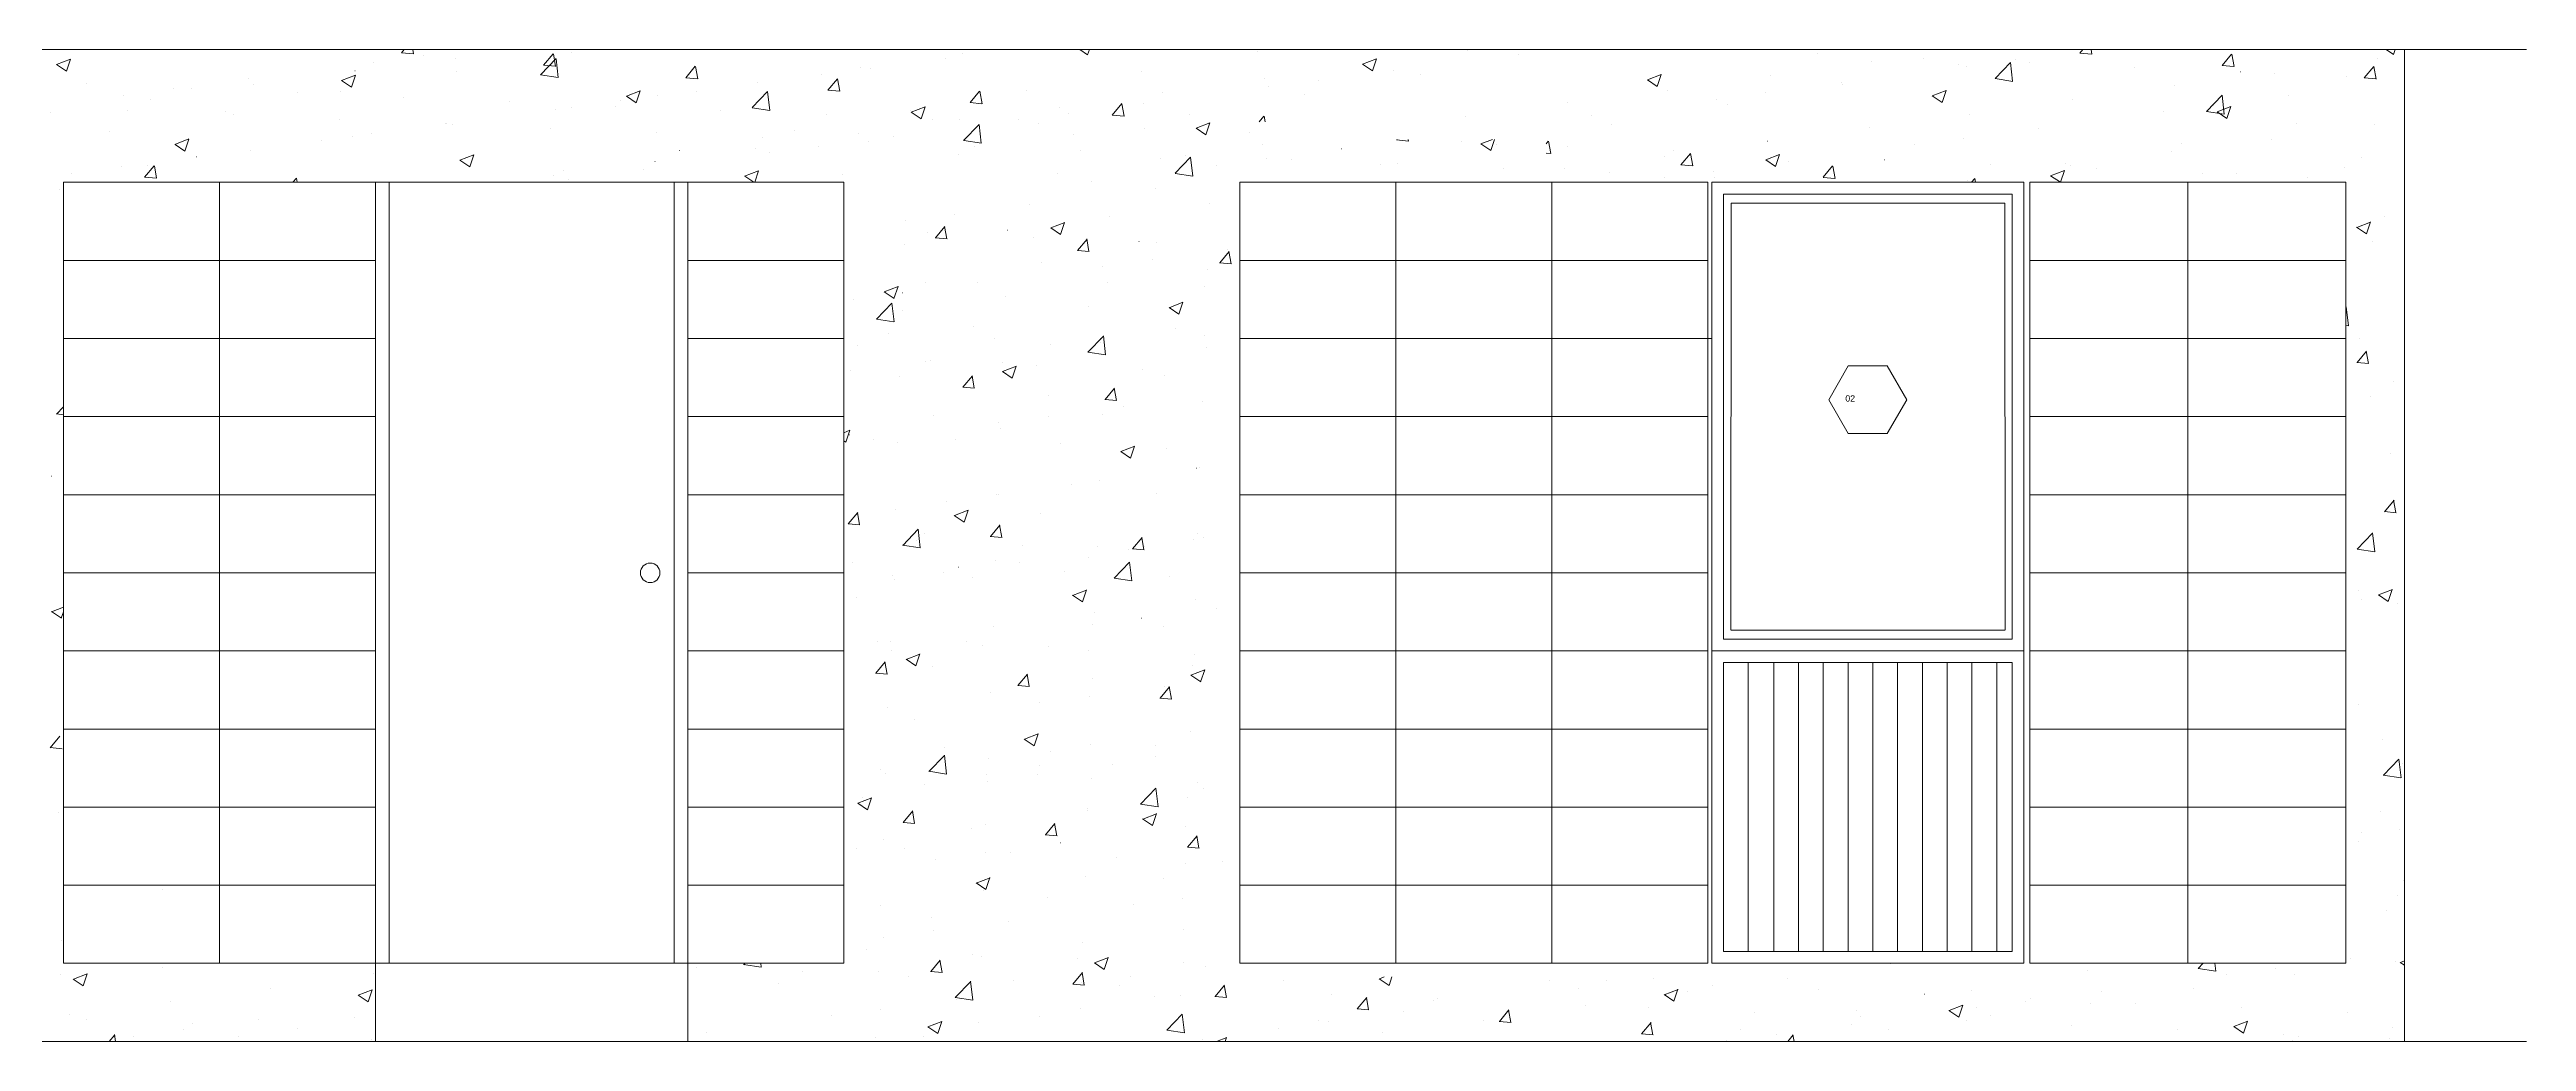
# Model space of a CAD drawing. Header units: centimetres. Extents: x -16179 to 12840, y -10704 to 3856.
# Drawn here: x 8938 to 9573, y -4076 to -3822 of the extents above; entities that cross this region are included whole.
import ezdxf

# ---------------------------------------------------------------- set-up
doc = ezdxf.new("R2010")
doc.units = ezdxf.units.CM
doc.header["$MEASUREMENT"] = 0
for name, color, linetype, lineweight in [('0_Num_Penna__7_Num_Penna__7_Num_Penna__7_Num_Penna__7_Num_Penna__7_Num_Penna__7_Num_Penna__7_Num_Penna__7_Num_Penna__7_Num_Penna__7', 7, 'Continuous', 18), ('A-ELEV-MBE1_Num_Penna__7_Num_Penna__7_Num_Penna__7_Num_Penna__7_Num_Penna__7_Num_Penna__7_Num_Penna__7_Num_Penna__7_Num_Penna__7_Num_Penna__7', 7, 'Continuous', 18), ('A-ELEV-PATT_Num_Penna__8_Num_Penna__8_Num_Penna__8_Num_Penna__8_Num_Penna__8_Num_Penna__8_Num_Penna__8_Num_Penna__8_Num_Penna__8_Num_Penna__8', 8, 'Continuous', 18), ('AA - pareti sezionate_Num_Penna__7_Num_Penna__7_Num_Penna__7_Num_Penna__7_Num_Penna__7_Num_Penna__7_Num_Penna__7_Num_Penna__7_Num_Penna__7_Num_Penna__7', 7, 'Continuous', 18), ('AA - serramenti e porte_Num_Penna__4_Num_Penna__4_Num_Penna__4_Num_Penna__4_Num_Penna__4_Num_Penna__4_Num_Penna__4_Num_Penna__4_Num_Penna__4_Num_Penna__4', 4, 'Continuous', 18), ('AA pareti non sezionate_Num_Penna__2_Num_Penna__2_Num_Penna__2_Num_Penna__2_Num_Penna__2_Num_Penna__2_Num_Penna__2_Num_Penna__2_Num_Penna__2_Num_Penna__2', 2, 'Continuous', 18), ('SIMBOLI FINESTRE_Num_Penna__3_Num_Penna__3_Num_Penna__3_Num_Penna__3_Num_Penna__3_Num_Penna__3_Num_Penna__3_Num_Penna__3_Num_Penna__3_Num_Penna__3', 3, 'Continuous', 18)]:
    doc.layers.add(name, color=color, linetype=linetype, lineweight=lineweight)
doc.styles.add('GENERATED_STYLE_1', font='Arial.ttf')

msp = doc.modelspace()

# ---------------------------------------------------------------- linework, layer by layer
at = {"layer": '0_Num_Penna__7_Num_Penna__7_Num_Penna__7_Num_Penna__7_Num_Penna__7_Num_Penna__7_Num_Penna__7_Num_Penna__7_Num_Penna__7_Num_Penna__7', "color": 7, "linetype": 'Continuous', "lineweight": 18}
for p, q in [((9021.97, -3855.57), (9025.47, -3855.57)), ((9098.49, -3855.57), (9101.97, -3855.57))]:
    msp.add_line(p, q, dxfattribs=at)
at = {"layer": 'A-ELEV-MBE1_Num_Penna__7_Num_Penna__7_Num_Penna__7_Num_Penna__7_Num_Penna__7_Num_Penna__7_Num_Penna__7_Num_Penna__7_Num_Penna__7_Num_Penna__7', "color": 7, "linetype": 'Continuous', "lineweight": 18}
for p, q in [((9021.97, -3855.57), (8941.97, -3855.57)), ((8941.97, -3855.57), (8941.97, -4055.57)), ((8981.97, -3855.57), (8981.97, -4055.57)), ((9021.97, -4055.57), (9021.97, -3855.57)), ((9141.97, -3855.57), (9101.97, -3855.57)), ((9101.97, -3855.57), (9101.97, -4055.57)), ((9141.97, -3855.57), (9141.97, -4055.57)), ((9363.47, -3855.57), (9243.47, -3855.57)), ((9243.47, -3855.57), (9243.47, -4055.57)), ((9283.47, -3855.57), (9283.47, -4055.57)), ((9323.47, -3855.57), (9323.47, -4055.57)), ((9363.47, -3855.57), (9363.47, -4055.57)), ((9445.97, -3855.57), (9445.97, -4055.57)), ((9526.97, -3855.57), (9445.97, -3855.57)), ((9486.47, -3855.57), (9486.47, -4055.57)), ((9526.97, -3855.57), (9526.97, -4055.57)), ((8981.97, -3875.57), (8941.97, -3875.57)), ((9021.97, -3875.57), (8941.97, -3875.57)), ((9101.97, -3875.57), (9141.97, -3875.57)), ((9141.97, -3875.57), (9101.97, -3875.57)), ((9243.47, -3875.57), (9363.47, -3875.57)), ((9526.97, -3875.57), (9445.97, -3875.57)), ((9486.47, -3875.57), (9486.47, -3895.57)), ((8941.97, -3895.57), (8981.97, -3895.57)), ((9021.97, -3895.57), (8941.97, -3895.57)), ((9141.97, -3895.57), (9101.97, -3895.57)), ((9101.97, -3895.57), (9141.97, -3895.57)), ((9243.47, -3895.57), (9364.47, -3895.57)), ((9526.97, -3895.57), (9445.97, -3895.57)), ((8981.97, -3915.57), (8941.97, -3915.57)), ((9021.97, -3915.57), (8941.97, -3915.57)), ((9101.97, -3915.57), (9141.97, -3915.57)), ((9141.97, -3915.57), (9101.97, -3915.57)), ((9243.47, -3915.57), (9363.47, -3915.57)), ((9526.97, -3915.57), (9445.97, -3915.57)), ((8981.97, -3935.57), (8941.97, -3935.57)), ((9021.97, -3935.57), (8941.97, -3935.57)), ((9101.97, -3935.57), (9141.97, -3935.57)), ((9141.97, -3935.57), (9101.97, -3935.57)), ((9243.47, -3935.57), (9363.47, -3935.57)), ((9526.97, -3935.57), (9445.97, -3935.57)), ((8941.97, -3955.57), (8981.97, -3955.57)), ((9021.97, -3955.57), (8941.97, -3955.57)), ((9141.97, -3955.57), (9101.97, -3955.57)), ((9101.97, -3955.57), (9141.97, -3955.57)), ((9243.47, -3955.57), (9363.47, -3955.57)), ((9526.97, -3955.57), (9445.97, -3955.57)), ((8981.97, -3975.57), (8941.97, -3975.57)), ((9021.97, -3975.57), (8941.97, -3975.57)), ((9141.97, -3975.57), (9101.97, -3975.57)), ((9101.97, -3975.57), (9141.97, -3975.57)), ((9243.47, -3975.57), (9283.47, -3975.57)), ((9363.47, -3975.57), (9243.47, -3975.57)), ((9367.47, -4052.57), (9367.47, -3978.57)), ((9367.47, -3978.57), (9441.47, -3978.57)), ((9373.82, -4052.57), (9373.82, -3978.57)), ((9380.33, -4052.57), (9380.33, -3978.57)), ((9386.68, -4052.57), (9386.68, -3978.57)), ((9393.03, -4052.57), (9393.03, -3978.57)), ((9399.38, -4052.57), (9399.38, -3978.57)), ((9405.73, -4052.57), (9405.73, -3978.57)), ((9412.08, -4052.57), (9412.08, -3978.57)), ((9418.43, -4052.57), (9418.43, -3978.57)), ((9424.78, -4052.57), (9424.78, -3978.57)), ((9431.13, -4052.57), (9431.13, -3978.57)), ((9437.48, -4052.57), (9437.48, -3978.57)), ((9441.47, -3978.57), (9441.47, -4052.57)), ((9526.97, -3975.57), (9445.97, -3975.57)), ((8981.97, -3995.57), (8941.97, -3995.57)), ((9021.97, -3995.57), (8941.97, -3995.57)), ((9101.97, -3995.57), (9141.97, -3995.57)), ((9141.97, -3995.57), (9101.97, -3995.57)), ((9363.47, -3995.57), (9243.47, -3995.57)), ((9526.97, -3995.57), (9445.97, -3995.57)), ((8981.97, -4015.57), (8941.97, -4015.57)), ((9021.97, -4015.57), (8941.97, -4015.57)), ((9141.97, -4015.57), (9101.97, -4015.57)), ((9101.97, -4015.57), (9141.97, -4015.57)), ((9243.47, -4015.57), (9363.47, -4015.57)), ((9526.97, -4015.57), (9445.97, -4015.57)), ((9021.97, -4035.57), (8941.97, -4035.57)), ((8967.43, -4036.63), (8967.43, -4036.63)), ((9141.97, -4035.57), (9101.97, -4035.57)), ((9101.97, -4035.57), (9141.97, -4035.57)), ((9243.47, -4035.57), (9363.47, -4035.57)), ((9526.97, -4035.57), (9445.97, -4035.57)), ((9021.97, -4055.57), (8941.97, -4055.57)), ((9021.97, -4055.57), (9021.97, -4075.57)), ((9101.97, -4055.57), (9021.97, -4055.57)), ((9101.97, -4055.57), (9141.97, -4055.57)), ((9101.97, -4055.57), (9101.97, -4075.57)), ((9243.47, -4055.57), (9363.47, -4055.57)), ((9367.47, -4052.57), (9441.47, -4052.57)), ((9526.97, -4055.57), (9445.97, -4055.57))]:
    msp.add_line(p, q, dxfattribs=at)
at = {"layer": 'A-ELEV-PATT_Num_Penna__8_Num_Penna__8_Num_Penna__8_Num_Penna__8_Num_Penna__8_Num_Penna__8_Num_Penna__8_Num_Penna__8_Num_Penna__8_Num_Penna__8', "color": 8, "linetype": 'Continuous', "lineweight": 18}
for p, q in [((9028.61, -3822.4), (9029.31, -3821.57)), ((9031.69, -3822.69), (9031.49, -3821.57)), ((9202.47, -3821.57), (9204.47, -3822.92)), ((9204.48, -3822.92), (9204.93, -3821.57)), ((9458.81, -3822.45), (9459.54, -3821.57)), ((9461.62, -3821.68), (9461.63, -3821.68)), ((9461.88, -3822.74), (9461.67, -3821.57)), ((9537.34, -3821.57), (9539.18, -3822.81)), ((9539.19, -3822.81), (9539.6, -3821.57)), ((8940.23, -3825.39), (8943.79, -3824.02)), ((8940.24, -3825.4), (8942.77, -3827.1)), ((8942.78, -3827.1), (8943.81, -3824.03)), ((9013.24, -3829.45), (9016.8, -3828.09)), ((9015.78, -3831.17), (9016.81, -3828.1)), ((9016.7, -3827.01), (9016.71, -3827.01)), ((9021.48, -3824.8), (9021.48, -3824.8)), ((9028.62, -3822.41), (9031.65, -3822.67)), ((9034.2, -3823.12), (9034.2, -3823.12)), ((9042.36, -3823.76), (9042.37, -3823.76)), ((9042.68, -3827.28), (9042.68, -3827.28)), ((9064.28, -3828.03), (9068.24, -3823.9)), ((9064.29, -3828.04), (9068.81, -3828.74)), ((9065.05, -3825.59), (9067.5, -3822.67)), ((9065.05, -3825.6), (9068.09, -3825.86)), ((9068.13, -3825.88), (9067.54, -3822.69)), ((9068.8, -3828.74), (9068.24, -3823.91)), ((9072.31, -3822.2), (9072.31, -3822.2)), ((9101.49, -3828.78), (9103.93, -3825.86)), ((9104.56, -3829.07), (9103.98, -3825.88)), ((9136.19, -3827.97), (9136.2, -3827.97)), ((9146.26, -3826.23), (9146.26, -3826.23)), ((9148.91, -3826.3), (9148.92, -3826.3)), ((9168.15, -3823.76), (9168.16, -3823.76)), ((9172.34, -3822.65), (9172.34, -3822.65)), ((9218.34, -3827.08), (9218.34, -3827.08)), ((9247.96, -3822), (9247.97, -3822)), ((9274.94, -3825.28), (9278.5, -3823.91)), ((9274.95, -3825.29), (9277.48, -3826.99)), ((9275.51, -3825.67), (9275.51, -3825.67)), ((9277.48, -3826.99), (9278.51, -3823.92)), ((9282.87, -3826.94), (9282.87, -3826.94)), ((9289.76, -3828.06), (9289.77, -3828.06)), ((9301.89, -3821.86), (9301.9, -3821.86)), ((9314.95, -3822.71), (9314.95, -3822.71)), ((9347.95, -3829.34), (9351.51, -3827.98)), ((9350.49, -3831.06), (9351.52, -3827.99)), ((9379.4, -3828.13), (9379.41, -3828.13)), ((9391.54, -3822.68), (9391.54, -3822.68)), ((9405.48, -3824.56), (9405.49, -3824.56)), ((9418.66, -3823.82), (9418.66, -3823.82)), ((9427.67, -3825.5), (9427.67, -3825.5)), ((9429.66, -3825.89), (9429.67, -3825.89)), ((9437.05, -3828.99), (9441.01, -3824.87)), ((9441.57, -3829.7), (9441.01, -3824.88)), ((9442.38, -3824.21), (9442.39, -3824.21)), ((9445.77, -3824.97), (9445.78, -3824.97)), ((9458.81, -3822.45), (9461.85, -3822.72)), ((9472.89, -3826.11), (9472.9, -3826.11)), ((9495.24, -3825.63), (9497.69, -3822.72)), ((9495.25, -3825.64), (9498.28, -3825.91)), ((9498.32, -3825.92), (9497.73, -3822.74)), ((9500.01, -3827.26), (9500.02, -3827.26)), ((9508.65, -3827.58), (9508.66, -3827.58)), ((9531.68, -3828.82), (9534.13, -3825.9)), ((9534.76, -3829.11), (9534.17, -3825.93)), ((9535.04, -3823.77), (9535.04, -3823.77)), ((8947.76, -3830.3), (8947.76, -3830.3)), ((8957.44, -3833.23), (8957.44, -3833.23)), ((8964.23, -3834.4), (8964.24, -3834.4)), ((8970.16, -3831.55), (8970.16, -3831.55)), ((8974.87, -3831.45), (8974.88, -3831.45)), ((8989.4, -3829.02), (8989.4, -3829.02)), ((8990.62, -3830.59), (8990.62, -3830.59)), ((9001.99, -3832.59), (9002, -3832.59)), ((9013.05, -3832.37), (9013.06, -3832.37)), ((9013.25, -3829.47), (9015.78, -3831.17)), ((9029.11, -3833.74), (9029.12, -3833.74)), ((9086.25, -3833.52), (9089.8, -3832.16)), ((9086.26, -3833.54), (9088.78, -3835.24)), ((9088.79, -3835.24), (9089.82, -3832.17)), ((9094.21, -3833.29), (9094.22, -3833.29)), ((9101.49, -3828.78), (9104.53, -3829.05)), ((9104.11, -3832.19), (9104.12, -3832.19)), ((9118.49, -3836.43), (9122.45, -3832.31)), ((9119.87, -3830.03), (9119.88, -3830.03)), ((9123.01, -3837.15), (9122.45, -3832.32)), ((9137.92, -3831.97), (9140.37, -3829.05)), ((9137.93, -3831.97), (9140.96, -3832.24)), ((9141, -3832.26), (9140.41, -3829.07)), ((9174.36, -3835.16), (9176.81, -3832.24)), ((9177.44, -3835.44), (9176.85, -3832.26)), ((9188.71, -3832.17), (9188.72, -3832.17)), ((9223.76, -3832.5), (9223.77, -3832.5)), ((9249.85, -3828.92), (9249.85, -3828.92)), ((9250.91, -3831.14), (9250.91, -3831.14)), ((9260.14, -3833.15), (9260.14, -3833.15)), ((9263.63, -3829.47), (9263.63, -3829.47)), ((9347.96, -3829.36), (9350.49, -3831.06)), ((9353.02, -3831.94), (9353.02, -3831.94)), ((9365.63, -3834.32), (9365.63, -3834.32)), ((9378.34, -3832.64), (9378.35, -3832.64)), ((9397.58, -3830.11), (9397.59, -3830.11)), ((9398.04, -3830.59), (9398.04, -3830.59)), ((9420.95, -3833.41), (9424.51, -3832.05)), ((9420.96, -3833.43), (9423.49, -3835.13)), ((9423.5, -3835.13), (9424.53, -3832.06)), ((9437.06, -3829.01), (9441.58, -3829.71)), ((9456.91, -3834.41), (9456.91, -3834.41)), ((9482.99, -3830.83), (9483, -3830.83)), ((9491.27, -3837.4), (9495.23, -3833.28)), ((9495.79, -3838.11), (9495.23, -3833.29)), ((9512.3, -3833.28), (9512.3, -3833.28)), ((9527.13, -3828.4), (9527.13, -3828.4)), ((9531.68, -3828.83), (9534.72, -3829.09)), ((8938.57, -3837.65), (8938.58, -3837.65)), ((8958.47, -3837.13), (8958.47, -3837.13)), ((8983.43, -3837.45), (8983.43, -3837.45)), ((8985.59, -3838.27), (8985.59, -3838.27)), ((9012.7, -3839.42), (9012.71, -3839.42)), ((9039.82, -3840.56), (9039.83, -3840.56)), ((9040.07, -3840.62), (9040.08, -3840.62)), ((9041.74, -3840.67), (9041.75, -3840.67)), ((9056.23, -3834.88), (9056.23, -3834.88)), ((9068.13, -3836.86), (9068.13, -3836.86)), ((9072.16, -3836.4), (9072.16, -3836.4)), ((9083.35, -3836.03), (9083.35, -3836.03)), ((9084.87, -3834.73), (9084.88, -3834.73)), ((9110.46, -3837.18), (9110.47, -3837.18)), ((9118.5, -3836.45), (9123.02, -3837.15)), ((9137.58, -3838.32), (9137.59, -3838.32)), ((9159.09, -3837.25), (9159.09, -3837.25)), ((9159.25, -3837.59), (9162.81, -3836.23)), ((9159.26, -3837.6), (9161.79, -3839.31)), ((9161.79, -3839.31), (9162.82, -3836.24)), ((9164.7, -3839.47), (9164.71, -3839.47)), ((9171.72, -3839.56), (9171.72, -3839.56)), ((9172.71, -3844.84), (9176.67, -3840.72)), ((9174.36, -3835.16), (9177.4, -3835.43)), ((9177.23, -3845.56), (9176.67, -3840.73)), ((9186.87, -3839.57), (9186.88, -3839.57)), ((9191.82, -3840.61), (9191.82, -3840.61)), ((9197.38, -3836.31), (9197.38, -3836.31)), ((9199.59, -3837.9), (9199.59, -3837.9)), ((9210.8, -3838.34), (9213.25, -3835.42)), ((9210.8, -3838.35), (9213.84, -3838.61)), ((9213.88, -3838.63), (9213.29, -3835.45)), ((9218.83, -3835.37), (9218.83, -3835.37)), ((9230.51, -3838.23), (9230.51, -3838.23)), ((9232.26, -3841.66), (9235.82, -3840.29)), ((9234.8, -3843.38), (9235.83, -3840.31)), ((9248.46, -3840.07), (9249.68, -3838.61)), ((9249.99, -3840.07), (9249.72, -3838.64)), ((9301.27, -3838.77), (9301.28, -3838.77)), ((9327.36, -3835.2), (9327.36, -3835.2)), ((9333.54, -3838.54), (9333.55, -3838.54)), ((9338.79, -3840.76), (9338.79, -3840.76)), ((9368.41, -3835.67), (9368.42, -3835.67)), ((9430.52, -3838.22), (9430.53, -3838.22)), ((9480.34, -3837.49), (9480.35, -3837.49)), ((9491.28, -3837.42), (9495.8, -3838.12)), ((9493.06, -3835.82), (9493.06, -3835.82)), ((9493.96, -3837.48), (9497.52, -3836.12)), ((9493.97, -3837.49), (9496.5, -3839.2)), ((9496.5, -3839.2), (9497.53, -3836.13)), ((9514.45, -3840.55), (9514.45, -3840.55)), ((9534.42, -3840.68), (9534.42, -3840.68)), ((8953.8, -3842.54), (8953.81, -3842.54)), ((8970.56, -3845.84), (8974.11, -3844.47)), ((8970.57, -3845.85), (8973.09, -3847.56)), ((8973.1, -3847.56), (8974.13, -3844.49)), ((9008.12, -3844.83), (9008.12, -3844.83)), ((9016.08, -3843.92), (9016.09, -3843.92)), ((9020.83, -3843.16), (9020.84, -3843.16)), ((9066.94, -3841.71), (9066.94, -3841.71)), ((9094.06, -3842.85), (9094.06, -3842.85)), ((9119.25, -3846.95), (9119.26, -3846.95)), ((9121.18, -3844), (9121.18, -3844)), ((9129.46, -3842.34), (9129.46, -3842.34)), ((9135.55, -3846.33), (9135.55, -3846.33)), ((9145.64, -3843.14), (9145.64, -3843.14)), ((9148.29, -3845.15), (9148.3, -3845.15)), ((9154.79, -3843.8), (9154.79, -3843.8)), ((9172.72, -3844.86), (9177.24, -3845.56)), ((9175.41, -3846.29), (9175.42, -3846.29)), ((9200.88, -3843.32), (9200.89, -3843.32)), ((9218.94, -3841.76), (9218.94, -3841.76)), ((9232.27, -3841.67), (9234.8, -3843.38)), ((9246.06, -3842.91), (9246.06, -3842.91)), ((9249.23, -3845.83), (9249.23, -3845.83)), ((9269.5, -3846.97), (9269.51, -3846.97)), ((9283.67, -3844.72), (9283.79, -3844.57)), ((9283.67, -3844.72), (9286.71, -3844.99)), ((9286.75, -3845.01), (9286.67, -3844.57)), ((9300.29, -3845.2), (9300.3, -3845.2)), ((9305.27, -3845.73), (9308.28, -3844.57)), ((9305.28, -3845.74), (9307.8, -3847.45)), ((9307.81, -3847.45), (9308.77, -3844.57)), ((9309.16, -3845.84), (9309.17, -3845.84)), ((9321.97, -3845.68), (9322.56, -3844.99)), ((9323.19, -3848.2), (9322.6, -3845.01)), ((9327.41, -3846.34), (9327.41, -3846.34)), ((9378.78, -3845.05), (9378.79, -3845.05)), ((9404.87, -3841.47), (9404.87, -3841.47)), ((9416.3, -3845.92), (9416.31, -3845.92)), ((9429.02, -3844.25), (9429.02, -3844.25)), ((9448.26, -3841.72), (9448.26, -3841.72)), ((9484.82, -3845.64), (9484.82, -3845.64)), ((9508.03, -3844.49), (9508.04, -3844.49)), ((8944.08, -3853.26), (8944.08, -3853.26)), ((8956.79, -3851.59), (8956.8, -3851.59)), ((8962.79, -3854.24), (8965.24, -3851.32)), ((8963.62, -3851.31), (8963.62, -3851.31)), ((8965.87, -3854.53), (8965.28, -3851.34)), ((8976.03, -3849.06), (8976.04, -3849.06)), ((8990, -3847.5), (8990.01, -3847.5)), ((9043.56, -3849.91), (9047.12, -3848.54)), ((9043.57, -3849.92), (9046.1, -3851.62)), ((9046.11, -3851.62), (9047.14, -3848.55)), ((9070.21, -3852.51), (9070.21, -3852.51)), ((9090.75, -3852.23), (9090.75, -3852.23)), ((9093.59, -3850.2), (9093.6, -3850.2)), ((9099.83, -3847.42), (9099.84, -3847.42)), ((9116.57, -3853.98), (9120.13, -3852.61)), ((9119.15, -3855.57), (9120.14, -3852.62)), ((9122.83, -3848.01), (9122.84, -3848.01)), ((9141.63, -3853.49), (9141.64, -3853.49)), ((9171.26, -3848.4), (9171.26, -3848.4)), ((9196.76, -3853.22), (9196.77, -3853.22)), ((9202.53, -3847.44), (9202.54, -3847.44)), ((9223.15, -3849.41), (9223.15, -3849.41)), ((9226.93, -3853.25), (9230.88, -3849.13)), ((9226.93, -3853.27), (9231.45, -3853.97)), ((9229.65, -3848.58), (9229.65, -3848.58)), ((9231.45, -3853.96), (9230.88, -3849.14)), ((9237.55, -3851.18), (9237.55, -3851.18)), ((9250.26, -3849.51), (9250.27, -3849.51)), ((9256.77, -3849.73), (9256.77, -3849.73)), ((9279.54, -3850.93), (9279.54, -3850.93)), ((9283.88, -3850.87), (9283.89, -3850.87)), ((9311, -3852.02), (9311.01, -3852.02)), ((9321.97, -3848.07), (9323.15, -3848.18)), ((9326.74, -3852.11), (9326.74, -3852.11)), ((9338.12, -3853.17), (9338.13, -3853.17)), ((9352.4, -3848.85), (9352.4, -3848.85)), ((9354.53, -3847.49), (9354.53, -3847.49)), ((9356.54, -3851.09), (9358.99, -3848.18)), ((9356.55, -3851.1), (9359.58, -3851.37)), ((9359.62, -3851.38), (9359.03, -3848.2)), ((9364.98, -3852.68), (9364.98, -3852.68)), ((9378.27, -3849.8), (9381.83, -3848.43)), ((9378.28, -3849.81), (9380.81, -3851.51)), ((9380.81, -3851.51), (9381.84, -3848.44)), ((9381.65, -3848.63), (9381.65, -3848.63)), ((9384.22, -3850.15), (9384.22, -3850.15)), ((9392.98, -3854.28), (9395.43, -3851.36)), ((9396.06, -3854.57), (9395.47, -3851.39)), ((9408.76, -3849.78), (9408.77, -3849.78)), ((9435.88, -3850.93), (9435.89, -3850.93)), ((9451.28, -3853.87), (9454.83, -3852.5)), ((9453.82, -3855.57), (9454.85, -3852.51)), ((9455.19, -3850.73), (9455.2, -3850.73)), ((9456.29, -3851.32), (9456.3, -3851.32)), ((9463, -3852.07), (9463.01, -3852.07)), ((9482.37, -3847.74), (9482.38, -3847.74)), ((9490.12, -3853.22), (9490.12, -3853.22)), ((9498.93, -3853.32), (9498.94, -3853.32)), ((9526.62, -3851.71), (9526.62, -3851.71)), ((9531.02, -3849.1), (9531.02, -3849.1)), ((8941.01, -3857.45), (8941.01, -3857.45)), ((8962.79, -3854.24), (8965.83, -3854.51)), ((9000.78, -3855.57), (9001.67, -3854.51)), ((9001.91, -3855.57), (9001.72, -3854.53)), ((9067.51, -3853.77), (9067.52, -3853.77)), ((9071.51, -3854.76), (9071.51, -3854.76)), ((9116.58, -3853.99), (9118.93, -3855.57)), ((9205.46, -3855.4), (9205.47, -3855.4)), ((9221.76, -3857.04), (9221.77, -3857.04)), ((9352.26, -3854.35), (9352.27, -3854.35)), ((9365.24, -3854.31), (9365.24, -3854.31)), ((9392.36, -3855.46), (9392.36, -3855.46)), ((9392.99, -3854.29), (9396.02, -3854.55)), ((9429.91, -3855.13), (9429.91, -3855.13)), ((9431.01, -3855.57), (9431.87, -3854.55)), ((9432.09, -3855.57), (9431.91, -3854.58)), ((9451.29, -3853.88), (9453.8, -3855.57)), ((9517.24, -3854.36), (9517.24, -3854.36)), ((9157.72, -3865.47), (9157.73, -3865.47)), ((9170.44, -3863.8), (9170.44, -3863.8)), ((9189.68, -3861.26), (9189.68, -3861.26)), ((9195.04, -3867.22), (9198.6, -3865.85)), ((9197.53, -3868.89), (9198.56, -3865.82)), ((9210.06, -3864.2), (9210.07, -3864.2)), ((9235.72, -3860.95), (9235.73, -3860.95)), ((9529.75, -3867.11), (9533.3, -3865.74)), ((9532.24, -3868.78), (9533.27, -3865.71)), ((9536.76, -3864.35), (9536.76, -3864.35)), ((9157.6, -3871.59), (9157.6, -3871.59)), ((9163.4, -3868.45), (9163.41, -3868.45)), ((9165.44, -3869.81), (9168.47, -3870.08)), ((9165.46, -3869.82), (9167.91, -3866.9)), ((9168.39, -3870.07), (9167.81, -3866.89)), ((9183.98, -3867.78), (9183.99, -3867.78)), ((9190.52, -3869.6), (9190.53, -3869.6)), ((9195.01, -3867.19), (9197.54, -3868.89)), ((9201.89, -3873.01), (9204.34, -3870.09)), ((9204.83, -3873.26), (9204.24, -3870.07)), ((9217.64, -3870.75), (9217.65, -3870.75)), ((9222.19, -3871.05), (9222.19, -3871.05)), ((9529.72, -3867.08), (9532.25, -3868.78)), ((9533.82, -3870.79), (9533.83, -3870.79)), ((9192.56, -3876.14), (9192.56, -3876.14)), ((9201.87, -3873), (9204.91, -3873.27)), ((9208.4, -3877.07), (9208.4, -3877.07)), ((9221.11, -3875.4), (9221.12, -3875.4)), ((9235.11, -3877.86), (9235.11, -3877.86)), ((9238.31, -3876.19), (9241.35, -3876.45)), ((9238.33, -3876.2), (9240.78, -3873.28)), ((9240.35, -3872.87), (9240.36, -3872.87)), ((9241.27, -3876.45), (9240.68, -3873.26)), ((9152.33, -3883.57), (9154.86, -3885.28)), ((9152.36, -3883.6), (9155.91, -3882.24)), ((9154.85, -3885.28), (9155.88, -3882.21)), ((9157.07, -3883.83), (9157.08, -3883.83)), ((9162.93, -3881.23), (9162.94, -3881.23)), ((9176.31, -3881.3), (9176.32, -3881.3)), ((9183.36, -3884.69), (9183.37, -3884.69)), ((9209.45, -3881.11), (9209.45, -3881.11)), ((9234.36, -3882.21), (9234.36, -3882.21)), ((9144.36, -3885.51), (9144.36, -3885.51)), ((9150.33, -3890.62), (9154.85, -3891.32)), ((9150.34, -3890.64), (9154.3, -3886.52)), ((9154.86, -3891.32), (9154.3, -3886.5)), ((9156.98, -3888.5), (9156.98, -3888.5)), ((9204.73, -3887.29), (9204.74, -3887.29)), ((9225.34, -3887.64), (9227.86, -3889.35)), ((9225.36, -3887.67), (9228.92, -3886.3)), ((9227.85, -3889.35), (9228.88, -3886.28)), ((9526.97, -3887.59), (9527.08, -3887.49)), ((9527.64, -3892.29), (9527.07, -3887.46)), ((9145.48, -3897.46), (9145.49, -3897.46)), ((9153.51, -3894.41), (9153.52, -3894.41)), ((9175.11, -3892.38), (9175.11, -3892.38)), ((9180.63, -3895.56), (9180.63, -3895.56)), ((9195.03, -3897.11), (9195.04, -3897.11)), ((9204.56, -3899.05), (9208.52, -3894.93)), ((9207.75, -3895.44), (9207.76, -3895.44)), ((9207.75, -3896.7), (9207.75, -3896.7)), ((9209.08, -3899.73), (9208.51, -3894.91)), ((9226.99, -3892.9), (9226.99, -3892.9)), ((9234.49, -3894.77), (9234.49, -3894.77)), ((9234.87, -3897.85), (9234.87, -3897.85)), ((9526.97, -3892.18), (9527.62, -3892.28)), ((9530.47, -3895.68), (9530.47, -3895.68)), ((9143.71, -3903.87), (9143.72, -3903.87)), ((9162.95, -3901.33), (9162.96, -3901.33)), ((9164.22, -3901.24), (9164.23, -3901.24)), ((9182.65, -3904.03), (9185.18, -3905.73)), ((9182.68, -3904.05), (9186.24, -3902.69)), ((9182.75, -3901.6), (9182.75, -3901.6)), ((9185.17, -3905.73), (9186.2, -3902.66)), ((9191.34, -3902.38), (9191.35, -3902.38)), ((9204.54, -3899.03), (9209.06, -3899.73)), ((9208.83, -3898.02), (9208.83, -3898.02)), ((9218.46, -3903.53), (9218.46, -3903.53)), ((9529.8, -3901.69), (9532.84, -3901.96)), ((9529.83, -3901.7), (9532.28, -3898.78)), ((9532.76, -3901.95), (9532.17, -3898.77)), ((9156.36, -3905.41), (9156.37, -3905.41)), ((9172.48, -3908.02), (9175.52, -3908.29)), ((9172.51, -3908.03), (9174.95, -3905.12)), ((9175.44, -3908.28), (9174.85, -3905.1)), ((9194.51, -3910.16), (9194.51, -3910.16)), ((9208.94, -3911.22), (9211.39, -3908.3)), ((9211.88, -3911.47), (9211.29, -3908.29)), ((9224.13, -3905.07), (9224.14, -3905.07)), ((9533.17, -3910.45), (9533.17, -3910.45)), ((9539.18, -3906.63), (9539.18, -3906.63)), ((8940.2, -3914.88), (8941.97, -3915.15)), ((8940.22, -3914.9), (8941.97, -3913.07)), ((9164.88, -3915.24), (9164.89, -3915.24)), ((9194.39, -3915.47), (9194.39, -3915.47)), ((9208.21, -3914.93), (9208.22, -3914.93)), ((9208.92, -3911.21), (9211.96, -3911.48)), ((9213.63, -3912.94), (9213.63, -3912.94)), ((9233.87, -3911.68), (9233.88, -3911.68)), ((9141.97, -3919.68), (9143.55, -3919.07)), ((9141.97, -3921.76), (9142.5, -3922.12)), ((9142.49, -3922.12), (9143.52, -3919.05)), ((9143.4, -3920.23), (9143.41, -3920.23)), ((9149.59, -3921.37), (9149.59, -3921.37)), ((9155.74, -3922.32), (9155.75, -3922.32)), ((9170.52, -3921.38), (9170.53, -3921.38)), ((9181.67, -3917.15), (9181.67, -3917.15)), ((9182.13, -3918.51), (9182.13, -3918.51)), ((9197.64, -3922.53), (9197.65, -3922.53)), ((9213, -3924.51), (9216.56, -3923.14)), ((9215.49, -3926.18), (9216.52, -3923.11)), ((9212.97, -3924.48), (9215.5, -3926.18)), ((9224.76, -3923.67), (9224.76, -3923.67)), ((9232.34, -3928.75), (9232.35, -3928.75)), ((9233.25, -3928.59), (9233.26, -3928.59)), ((9538.53, -3925), (9538.54, -3925)), ((8938.87, -3930.83), (8938.88, -3930.83)), ((9181.02, -3935.51), (9181.03, -3935.51)), ((9181.51, -3935.42), (9181.52, -3935.42)), ((9200.26, -3932.98), (9200.27, -3932.98)), ((9207.59, -3931.85), (9207.6, -3931.85)), ((9222.04, -3935.38), (9222.04, -3935.38)), ((9143.12, -3943.06), (9145.57, -3940.14)), ((9146.05, -3943.3), (9145.47, -3940.12)), ((9155.13, -3939.23), (9155.13, -3939.23)), ((9168.3, -3937.18), (9168.31, -3937.18)), ((9170.29, -3940.87), (9172.82, -3942.57)), ((9170.32, -3940.89), (9173.87, -3939.53)), ((9172.81, -3942.57), (9173.84, -3939.5)), ((9192.41, -3940.47), (9192.42, -3940.47)), ((9536.85, -3939.9), (9539.89, -3940.17)), ((9536.87, -3939.91), (9539.32, -3936.99)), ((9539.81, -3940.16), (9539.22, -3936.98)), ((9143.1, -3943.05), (9146.13, -3943.31)), ((9157.06, -3948.51), (9161.58, -3949.21)), ((9157.08, -3948.54), (9161.04, -3944.41)), ((9160.63, -3947.34), (9160.64, -3947.34)), ((9161.59, -3949.21), (9161.03, -3944.39)), ((9162.78, -3945.55), (9162.79, -3945.55)), ((9179.53, -3946.24), (9182.57, -3946.5)), ((9179.55, -3946.25), (9182, -3943.33)), ((9182.49, -3946.49), (9181.9, -3943.31)), ((9187.75, -3948.49), (9187.75, -3948.49)), ((9206.98, -3948.76), (9206.98, -3948.76)), ((9215.99, -3949.43), (9218.44, -3946.51)), ((9218.93, -3949.68), (9218.34, -3946.5)), ((9231.7, -3947.11), (9231.7, -3947.11)), ((9232.64, -3945.5), (9232.64, -3945.5)), ((9234.21, -3946.54), (9234.21, -3946.54)), ((9529.86, -3949.5), (9533.81, -3945.38)), ((9534.37, -3950.18), (9533.81, -3945.36)), ((9144.22, -3953.02), (9144.23, -3953.02)), ((9171.34, -3954.16), (9171.35, -3954.16)), ((9180.89, -3952.33), (9180.9, -3952.33)), ((9186.9, -3953.01), (9186.9, -3953.01)), ((9204.58, -3951.62), (9204.59, -3951.62)), ((9211.3, -3956.95), (9215.25, -3952.82)), ((9214.87, -3949.63), (9214.87, -3949.63)), ((9215.81, -3957.62), (9215.25, -3952.8)), ((9215.97, -3949.42), (9219.01, -3949.69)), ((9218.98, -3948.79), (9218.99, -3948.79)), ((9529.84, -3949.48), (9534.36, -3950.18)), ((9154.51, -3956.14), (9154.51, -3956.14)), ((9154.94, -3957.22), (9154.95, -3957.22)), ((9167.66, -3955.55), (9167.66, -3955.55)), ((9174.96, -3956.71), (9174.96, -3956.71)), ((9198.46, -3955.31), (9198.46, -3955.31)), ((9200.61, -3961.32), (9203.14, -3963.02)), ((9200.64, -3961.35), (9204.2, -3959.98)), ((9203.13, -3963.02), (9204.16, -3959.95)), ((9211.28, -3956.92), (9215.8, -3957.62)), ((9225.58, -3956.45), (9225.58, -3956.45)), ((9530.32, -3960.01), (9530.32, -3960.01)), ((9535.32, -3961.21), (9537.85, -3962.91)), ((9535.35, -3961.23), (9538.91, -3959.87)), ((9537.84, -3962.91), (9538.87, -3959.84)), ((8938.91, -3965.5), (8941.44, -3967.2)), ((8938.94, -3965.52), (8941.97, -3964.36)), ((8941.43, -3967.2), (8941.97, -3965.58)), ((9145.33, -3961.79), (9145.34, -3961.79)), ((9206.36, -3965.67), (9206.36, -3965.67)), ((9218.33, -3967.15), (9218.34, -3967.15)), ((9232.02, -3962.42), (9232.02, -3962.42)), ((9237.57, -3964.62), (9237.58, -3964.62)), ((9531.04, -3962.53), (9531.05, -3962.53)), ((9540.28, -3963.38), (9540.29, -3963.38)), ((9150.52, -3973.16), (9150.53, -3973.16)), ((9153.89, -3973.05), (9153.9, -3973.05)), ((9173.53, -3973.05), (9173.54, -3973.05)), ((9180.28, -3969.24), (9180.28, -3969.24)), ((9205.62, -3968.82), (9205.62, -3968.82)), ((9223.98, -3969.4), (9223.99, -3969.4)), ((9150.17, -3981.27), (9152.61, -3978.35)), ((9153.1, -3981.52), (9152.51, -3978.33)), ((9154.29, -3975.58), (9154.3, -3975.58)), ((9157.93, -3977.7), (9160.46, -3979.41)), ((9157.96, -3977.73), (9161.51, -3976.36)), ((9160.45, -3979.41), (9161.48, -3976.34)), ((9164.73, -3979.57), (9164.74, -3979.57)), ((9177.64, -3974.31), (9177.65, -3974.31)), ((9194.36, -3974.48), (9194.36, -3974.48)), ((9204.76, -3975.45), (9204.77, -3975.45)), ((9230.96, -3981.8), (9234.52, -3980.43)), ((9231.4, -3979.33), (9231.4, -3979.33)), ((9231.88, -3976.6), (9231.88, -3976.6)), ((9233.45, -3983.47), (9234.48, -3980.4)), ((9150.14, -3981.26), (9153.18, -3981.52)), ((9179.66, -3986.16), (9179.66, -3986.16)), ((9186.58, -3984.45), (9189.62, -3984.71)), ((9186.6, -3984.46), (9189.05, -3981.54)), ((9189.54, -3984.7), (9188.95, -3981.52)), ((9205.74, -3982.58), (9205.75, -3982.58)), ((9223.04, -3987.64), (9225.49, -3984.73)), ((9224.21, -3984.65), (9224.21, -3984.65)), ((9225.97, -3987.89), (9225.39, -3984.71)), ((9230.94, -3981.77), (9233.46, -3983.48)), ((9153.27, -3989.96), (9153.28, -3989.96)), ((9160.17, -3993.08), (9160.17, -3993.08)), ((9192.25, -3988.86), (9192.26, -3988.86)), ((9204.97, -3987.19), (9204.98, -3987.19)), ((9223.02, -3987.63), (9226.05, -3987.9)), ((9530.18, -3989.2), (9530.18, -3989.2)), ((8938.59, -4000.35), (8941.04, -3997.44)), ((9188.25, -3998.16), (9190.78, -3999.86)), ((9188.28, -3998.18), (9191.84, -3996.82)), ((9190.77, -3999.86), (9191.8, -3996.79)), ((9205.12, -3999.49), (9205.13, -3999.49)), ((9230.78, -3996.24), (9230.79, -3996.24)), ((9536.4, -3998.38), (9536.4, -3998.38)), ((8938.57, -4000.34), (8941.61, -4000.61)), ((9163.81, -4006.43), (9167.77, -4002.31)), ((9167.75, -4000.27), (9167.75, -4000.27)), ((9168.33, -4007.11), (9167.77, -4002.28)), ((9179.04, -4003.07), (9179.05, -4003.07)), ((9192.26, -4004.8), (9192.27, -4004.8)), ((9194.87, -4001.41), (9194.87, -4001.41)), ((9210.85, -4004.69), (9210.85, -4004.69)), ((9221.89, -3999.71), (9221.89, -3999.71)), ((9221.99, -4002.56), (9221.99, -4002.56)), ((9536.59, -4007.4), (9540.55, -4003.27)), ((9541.11, -4008.07), (9540.54, -4003.25)), ((9541.44, -4004.42), (9541.44, -4004.42)), ((9151.34, -4005.94), (9151.35, -4005.94)), ((9152.66, -4006.88), (9152.66, -4006.88)), ((9162.63, -4009.88), (9162.64, -4009.88)), ((9163.8, -4006.4), (9168.32, -4007.11)), ((9178.46, -4007.09), (9178.47, -4007.09)), ((9178.89, -4008.9), (9178.89, -4008.9)), ((9191.61, -4007.22), (9191.61, -4007.22)), ((9205.58, -4008.24), (9205.58, -4008.24)), ((9218.03, -4014.84), (9221.99, -4010.72)), ((9222.55, -4015.52), (9221.98, -4010.69)), ((9232.7, -4009.38), (9232.7, -4009.38)), ((9234.06, -4010.86), (9234.06, -4010.86)), ((9536.57, -4007.37), (9541.09, -4008.07)), ((8940.7, -4016.92), (8940.7, -4016.92)), ((9145.57, -4014.54), (9148.1, -4016.24)), ((9145.6, -4014.57), (9149.15, -4013.2)), ((9146.81, -4013.12), (9146.81, -4013.12)), ((9148.09, -4016.24), (9149.12, -4013.17)), ((9157.21, -4019.48), (9159.66, -4016.56)), ((9160.15, -4019.73), (9159.56, -4016.54)), ((9204.43, -4015.95), (9204.44, -4015.95)), ((9204.5, -4016.4), (9204.51, -4016.4)), ((9218.01, -4014.81), (9222.53, -4015.51)), ((9218.6, -4018.64), (9222.16, -4017.27)), ((9221.09, -4020.31), (9222.12, -4017.24)), ((9230.16, -4013.15), (9230.17, -4013.15)), ((9535.75, -4016.74), (9535.76, -4016.74)), ((9152.04, -4023.79), (9152.04, -4023.79)), ((9157.19, -4019.47), (9160.23, -4019.74)), ((9174.81, -4021.03), (9174.81, -4021.03)), ((9178.42, -4019.98), (9178.43, -4019.98)), ((9193.63, -4022.66), (9196.67, -4022.92)), ((9193.65, -4022.67), (9196.1, -4019.75)), ((9196.59, -4022.92), (9196, -4019.73)), ((9197.48, -4024.73), (9197.49, -4024.73)), ((9218.58, -4018.61), (9221.1, -4020.31)), ((9229.56, -4020.5), (9229.57, -4020.5)), ((9230.09, -4025.86), (9232.54, -4022.94)), ((9233.02, -4026.1), (9232.44, -4022.92)), ((9530.17, -4024.34), (9530.17, -4024.34)), ((9531, -4021.98), (9531, -4021.98)), ((9540.82, -4021.33), (9540.82, -4021.33)), ((9145.18, -4026.12), (9145.19, -4026.12)), ((9157.64, -4026.09), (9157.65, -4026.09)), ((9165.52, -4028.93), (9165.53, -4028.93)), ((9178.24, -4027.26), (9178.25, -4027.26)), ((9184.76, -4027.23), (9184.77, -4027.23)), ((9211.88, -4028.38), (9211.88, -4028.38)), ((9229.55, -4030.06), (9229.55, -4030.06)), ((9230.07, -4025.85), (9233.1, -4026.11)), ((9239, -4029.53), (9239, -4029.53)), ((9175.89, -4034.99), (9178.42, -4036.7)), ((9175.92, -4035.02), (9179.48, -4033.66)), ((9177.8, -4036.89), (9177.81, -4036.89)), ((9178.41, -4036.7), (9179.44, -4033.63)), ((9203.89, -4033.31), (9203.89, -4033.31)), ((9223.83, -4033.73), (9223.84, -4033.73)), ((9541.63, -4034.25), (9541.63, -4034.25)), ((9151.42, -4040.7), (9151.42, -4040.7)), ((9164.58, -4043.9), (9164.59, -4043.9)), ((9194.21, -4038.81), (9194.21, -4038.81)), ((9216.2, -4040.54), (9216.21, -4040.54)), ((9228.92, -4038.86), (9228.92, -4038.86)), ((9537.3, -4042.13), (9537.3, -4042.13)), ((9540.2, -4038.24), (9540.21, -4038.24)), ((8941.52, -4049.7), (8941.52, -4049.7)), ((9152.16, -4048.97), (9152.17, -4048.97)), ((9164.88, -4047.29), (9164.88, -4047.29)), ((9184.12, -4044.76), (9184.12, -4044.76)), ((9203.27, -4050.22), (9203.27, -4050.22)), ((9228.93, -4046.97), (9228.93, -4046.97)), ((8967.43, -4056.63), (8967.43, -4056.63)), ((9104.23, -4056.58), (9104.23, -4056.58)), ((9116.32, -4055.89), (9120.83, -4056.59)), ((9116.33, -4055.92), (9116.66, -4055.57)), ((9120.85, -4056.59), (9120.73, -4055.57)), ((9147.75, -4052.05), (9147.76, -4052.05)), ((9164.26, -4057.69), (9166.71, -4054.77)), ((9167.2, -4057.94), (9166.61, -4054.75)), ((9174.87, -4053.19), (9174.87, -4053.19)), ((9177.19, -4053.8), (9177.19, -4053.8)), ((9201.99, -4054.34), (9201.99, -4054.34)), ((9206.22, -4055.45), (9208.74, -4057.15)), ((9206.24, -4055.47), (9209.8, -4054.11)), ((9208.73, -4057.15), (9209.76, -4054.08)), ((9229.11, -4055.48), (9229.11, -4055.48)), ((9234.79, -4056.37), (9234.8, -4056.37)), ((9410.33, -4055.71), (9410.34, -4055.71)), ((9489.11, -4056.88), (9490.37, -4055.57)), ((9493.62, -4057.56), (9493.39, -4055.57)), ((9528.26, -4054.28), (9528.27, -4054.28)), ((9539.58, -4055.15), (9539.59, -4055.15)), ((9540.92, -4055.34), (9541.97, -4056.04)), ((9540.95, -4055.36), (9541.97, -4054.97)), ((8941.32, -4058.45), (8941.33, -4058.45)), ((8944.51, -4059.63), (8947.04, -4061.33)), ((8944.54, -4059.65), (8948.1, -4058.29)), ((8947.03, -4061.33), (8948.06, -4058.26)), ((8995.17, -4061.97), (8995.17, -4061.97)), ((9017.55, -4063.72), (9021.1, -4062.36)), ((9020.04, -4065.4), (9021.07, -4062.33)), ((9021.55, -4058.16), (9021.56, -4058.16)), ((9125.14, -4060.86), (9125.15, -4060.86)), ((9131.34, -4057.72), (9131.35, -4057.72)), ((9150.8, -4057.61), (9150.81, -4057.61)), ((9158.46, -4058.87), (9158.47, -4058.87)), ((9164.24, -4057.68), (9167.28, -4057.95)), ((9170.55, -4064.32), (9174.51, -4060.2)), ((9175.06, -4065), (9174.5, -4060.18)), ((9185.58, -4060.02), (9185.58, -4060.02)), ((9200.68, -4060.87), (9203.71, -4061.13)), ((9200.7, -4060.88), (9203.15, -4057.96)), ((9202.84, -4060.57), (9202.84, -4060.57)), ((9203.63, -4061.13), (9203.05, -4057.94)), ((9212.7, -4061.16), (9212.7, -4061.16)), ((9215.55, -4058.9), (9215.56, -4058.9)), ((9237.14, -4064.07), (9239.59, -4061.15)), ((9240.07, -4064.32), (9239.48, -4061.13)), ((9239.82, -4062.31), (9239.82, -4062.31)), ((9254.7, -4060.07), (9254.7, -4060.07)), ((9279.22, -4059.51), (9281.75, -4061.22)), ((9279.25, -4059.54), (9280.47, -4059.07)), ((9281.74, -4061.22), (9282.46, -4059.07)), ((9322.79, -4059.94), (9322.79, -4059.94)), ((9330.27, -4062.07), (9330.27, -4062.07)), ((9337.58, -4060.07), (9337.58, -4060.07)), ((9349.51, -4059.54), (9349.51, -4059.54)), ((9352.26, -4063.61), (9355.81, -4062.25)), ((9354.75, -4065.29), (9355.78, -4062.22)), ((9358.29, -4062.77), (9358.29, -4062.77)), ((9364.7, -4061.21), (9364.7, -4061.21)), ((9383.95, -4059.52), (9383.95, -4059.52)), ((9391.81, -4062.36), (9391.82, -4062.36)), ((9431.07, -4062.46), (9431.07, -4062.46)), ((9460.69, -4057.37), (9460.7, -4057.37)), ((9464.22, -4062.72), (9464.23, -4062.72)), ((9487.84, -4061.98), (9487.85, -4061.98)), ((9489.09, -4056.86), (9493.61, -4057.56)), ((9496.31, -4058.49), (9496.31, -4058.49)), ((9509.02, -4056.82), (9509.03, -4056.82)), ((9513.92, -4058.4), (9513.93, -4058.4)), ((8943.42, -4068.8), (8943.43, -4068.8)), ((8969.51, -4065.23), (8969.51, -4065.23)), ((9016.45, -4069.32), (9016.46, -4069.32)), ((9017.52, -4063.69), (9020.05, -4065.4)), ((9138.8, -4069.01), (9138.8, -4069.01)), ((9151.51, -4067.33), (9151.52, -4067.33)), ((9170.53, -4064.3), (9175.05, -4065)), ((9170.75, -4064.8), (9170.76, -4064.8)), ((9192.11, -4069.12), (9192.12, -4069.12)), ((9202.65, -4067.13), (9202.66, -4067.13)), ((9221.74, -4064.04), (9221.74, -4064.04)), ((9224.77, -4072.73), (9228.72, -4068.61)), ((9228.31, -4063.88), (9228.32, -4063.88)), ((9229.28, -4073.41), (9228.72, -4068.59)), ((9237.12, -4064.06), (9240.15, -4064.32)), ((9266.93, -4063.45), (9266.94, -4063.45)), ((9273.55, -4067.24), (9276.59, -4067.51)), ((9273.57, -4067.26), (9276.02, -4064.34)), ((9276.51, -4067.5), (9275.92, -4064.32)), ((9285.47, -4067.97), (9285.47, -4067.97)), ((9293.16, -4065.02), (9293.17, -4065.02)), ((9294.05, -4064.6), (9294.06, -4064.6)), ((9310.01, -4070.44), (9312.46, -4067.52)), ((9312.94, -4070.69), (9312.36, -4067.51)), ((9332.21, -4066.35), (9332.21, -4066.35)), ((9348.29, -4066.89), (9348.29, -4066.89)), ((9352.23, -4063.58), (9354.76, -4065.29)), ((9375.41, -4068.04), (9375.41, -4068.04)), ((9401.44, -4067.54), (9401.44, -4067.54)), ((9402.52, -4069.18), (9402.53, -4069.18)), ((9418.93, -4063.5), (9418.94, -4063.5)), ((9425.23, -4067.65), (9427.76, -4069.36)), ((9425.26, -4067.68), (9428.82, -4066.31)), ((9427.75, -4069.36), (9428.78, -4066.29)), ((9432.27, -4066.92), (9432.27, -4066.92)), ((9435.8, -4069.04), (9435.8, -4069.04)), ((9444.98, -4065.25), (9444.99, -4065.25)), ((9446.05, -4064.65), (9446.05, -4064.65)), ((9461.46, -4065.79), (9461.46, -4065.79)), ((9473.17, -4065.8), (9473.17, -4065.8)), ((9500.29, -4066.94), (9500.29, -4066.94)), ((9527.4, -4068.09), (9527.41, -4068.09)), ((8947.82, -4069.85), (8947.82, -4069.85)), ((8953.7, -4075.57), (8955.14, -4073.86)), ((8955.36, -4075.57), (8955.04, -4073.84)), ((8960.04, -4074.26), (8960.05, -4074.26)), ((8972.76, -4072.59), (8972.76, -4072.59)), ((8974.94, -4070.99), (8974.94, -4070.99)), ((8986.83, -4074.41), (8986.83, -4074.41)), ((8992, -4070.05), (8992, -4070.05)), ((9002.05, -4072.14), (9002.06, -4072.14)), ((9020.93, -4075.08), (9020.94, -4075.08)), ((9106.71, -4073.23), (9106.72, -4073.23)), ((9150.18, -4074.52), (9150.19, -4074.52)), ((9162.48, -4074.21), (9162.49, -4074.21)), ((9163.53, -4071.83), (9166.06, -4073.54)), ((9163.56, -4071.86), (9167.12, -4070.49)), ((9166.05, -4073.53), (9167.08, -4070.46)), ((9176.57, -4070.71), (9176.57, -4070.71)), ((9224.75, -4072.71), (9229.27, -4073.41)), ((9233.91, -4075.19), (9233.91, -4075.19)), ((9237.49, -4075.57), (9240.12, -4074.56)), ((9239.74, -4075.57), (9240.09, -4074.53)), ((9253.51, -4072.18), (9253.52, -4072.18)), ((9263.53, -4070.11), (9263.54, -4070.11)), ((9266.23, -4070.5), (9266.23, -4070.5)), ((9280.16, -4073.41), (9280.17, -4073.41)), ((9305.82, -4070.16), (9305.83, -4070.16)), ((9309.99, -4070.43), (9313.03, -4070.7)), ((9346.43, -4073.62), (9349.46, -4073.89)), ((9346.45, -4073.63), (9348.9, -4070.71)), ((9349.38, -4073.88), (9348.79, -4070.7)), ((9368.23, -4075.35), (9368.23, -4075.35)), ((9371.81, -4072.63), (9371.82, -4072.63)), ((9380.94, -4073.68), (9380.95, -4073.68)), ((9383.93, -4075.57), (9385.33, -4073.9)), ((9385.54, -4075.57), (9385.23, -4073.88)), ((9400.18, -4071.15), (9400.19, -4071.15)), ((9409.71, -4072.62), (9409.72, -4072.62)), ((9429.64, -4070.33), (9429.65, -4070.33)), ((9456.76, -4071.47), (9456.77, -4071.47)), ((9483.88, -4072.62), (9483.88, -4072.62)), ((9498.24, -4071.72), (9500.77, -4073.42)), ((9498.27, -4071.75), (9501.83, -4070.38)), ((9500.76, -4073.42), (9501.79, -4070.35)), ((9511, -4073.77), (9511, -4073.77)), ((9513.31, -4075.32), (9513.31, -4075.32)), ((9514.9, -4074.32), (9514.9, -4074.32)), ((9538.12, -4074.91), (9538.12, -4074.91)), ((9538.97, -4072.06), (9538.97, -4072.06))]:
    msp.add_line(p, q, dxfattribs=at)
at = {"layer": 'AA - pareti sezionate_Num_Penna__7_Num_Penna__7_Num_Penna__7_Num_Penna__7_Num_Penna__7_Num_Penna__7_Num_Penna__7_Num_Penna__7_Num_Penna__7_Num_Penna__7', "color": 7, "linetype": 'Continuous', "lineweight": 18}
msp.add_line((9573.26, -4075.57), (8577.97, -4075.57), dxfattribs=at)
at = {"layer": 'AA - serramenti e porte_Num_Penna__4_Num_Penna__4_Num_Penna__4_Num_Penna__4_Num_Penna__4_Num_Penna__4_Num_Penna__4_Num_Penna__4_Num_Penna__4_Num_Penna__4', "color": 4, "linetype": 'Continuous', "lineweight": 18}
for p, q in [((9098.49, -3855.57), (9025.47, -3855.57)), ((9025.47, -4055.57), (9025.47, -3855.57)), ((9098.49, -3855.57), (9098.49, -4055.57)), ((9364.47, -3855.57), (9444.47, -3855.57)), ((9364.47, -4055.57), (9364.47, -3855.57)), ((9367.47, -3858.57), (9441.47, -3858.57)), ((9367.47, -3972.57), (9367.47, -3858.57)), ((9441.47, -3972.57), (9441.47, -3858.57)), ((9444.47, -4055.57), (9444.47, -3855.57)), ((9369.3, -3970.27), (9369.39, -3860.87)), ((9369.39, -3860.87), (9439.56, -3860.87)), ((9439.64, -3970.27), (9439.56, -3860.87)), ((9441.47, -3972.57), (9367.47, -3972.57)), ((9369.39, -3970.27), (9439.56, -3970.27)), ((9364.47, -3975.57), (9444.47, -3975.57)), ((9364.47, -4055.57), (9444.47, -4055.57))]:
    msp.add_line(p, q, dxfattribs=at)
msp.add_circle((9092.37, -3955.57), 2.5, dxfattribs=at)
at = {"layer": 'AA pareti non sezionate_Num_Penna__2_Num_Penna__2_Num_Penna__2_Num_Penna__2_Num_Penna__2_Num_Penna__2_Num_Penna__2_Num_Penna__2_Num_Penna__2_Num_Penna__2', "color": 2, "linetype": 'Continuous', "lineweight": 18}
for p, q in [((8627.97, -3821.57), (9573.26, -3821.57)), ((9541.97, -3821.57), (9541.97, -4075.57)), ((8627.97, -4075.57), (9541.97, -4075.57))]:
    msp.add_line(p, q, dxfattribs=at)
at = {"layer": 'SIMBOLI FINESTRE_Num_Penna__3_Num_Penna__3_Num_Penna__3_Num_Penna__3_Num_Penna__3_Num_Penna__3_Num_Penna__3_Num_Penna__3_Num_Penna__3_Num_Penna__3', "color": 3, "linetype": 'Continuous', "lineweight": 18}
for p, q in [((9399.43, -3902.58), (9394.43, -3911.24)), ((9409.43, -3902.58), (9399.43, -3902.58)), ((9414.43, -3911.24), (9409.43, -3902.58)), ((9394.43, -3911.24), (9399.43, -3919.9)), ((9409.43, -3919.9), (9414.43, -3911.24)), ((9399.43, -3919.9), (9409.43, -3919.9))]:
    msp.add_line(p, q, dxfattribs=at)

# ---------------------------------------------------------------- texts
at = {"layer": 'SIMBOLI FINESTRE_Num_Penna__3_Num_Penna__3_Num_Penna__3_Num_Penna__3_Num_Penna__3_Num_Penna__3_Num_Penna__3_Num_Penna__3_Num_Penna__3_Num_Penna__3', "color": 3, "linetype": 'Continuous', "lineweight": 18, "insert": (9398.68, -3911.74), "char_height": 1.615, "attachment_point": 7, "rotation": 359.83263, "style": 'GENERATED_STYLE_1'}
msp.add_mtext('\\A1;02', dxfattribs=at)

doc.saveas('drawing.dxf')
